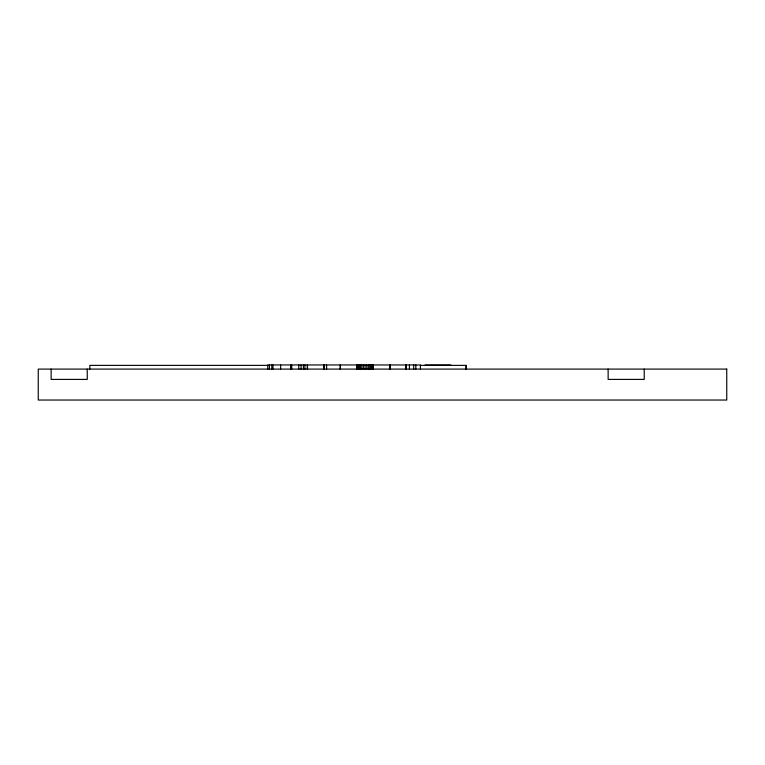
<?xml version="1.0" encoding="UTF-8"?>
<svg xmlns="http://www.w3.org/2000/svg" width="765" height="765" viewBox="0 0 765 765"><rect width="100%" height="100%" fill="white"/><g stroke="black" fill="none" stroke-linecap="round" stroke-linejoin="round"><path stroke-width="1.15" d="M425.044 364.962L450.834 364.962M267.903 365.374L89.821 365.374L89.821 369.093M420.358 365.374L466.306 365.374L466.306 369.093M644.235 369.093L644.235 379.402L608.137 379.402L608.137 369.093M465.923 365.374L465.923 369.093M420.425 369.093L420.425 364.962L267.75 364.962L267.75 369.093M415.825 364.962L415.825 369.093M413.693 364.962L413.693 369.093M409.418 364.962L409.418 369.093M406.225 364.962L406.225 369.093L406.033 364.962M405.947 364.962L405.966 369.093M405.832 364.962L405.861 369.093M390.437 364.962L390.437 369.093M390.045 364.962L390.045 369.093M389.806 364.962L389.911 369.093M389.729 364.962L389.729 369.093M373.253 364.962L373.253 369.093M373.1 364.962L373.1 369.093M372.632 364.962L372.632 369.093M371.895 364.962L371.895 369.093M370.92 364.962L370.92 369.093M369.724 364.962L369.724 369.093M368.319 364.962L368.319 369.093M366.751 364.962L366.751 369.093M365.058 364.962L365.058 369.093M363.356 364.962L363.356 369.093M361.788 364.962L361.788 369.093M360.392 364.962L360.392 369.093M359.196 364.962L359.196 369.093M358.211 364.962L358.211 369.093M357.475 364.962L357.475 369.093M357.016 364.962L357.016 369.093M356.853 364.962L356.853 369.093M340.463 364.962L340.473 369.093M340.195 364.962L340.138 369.093M326.598 364.962L326.598 369.093M324.159 364.962L324.159 369.093M323.891 364.962L323.891 369.093M307.501 364.962L307.501 369.093M307.348 364.962L307.348 369.093M304.881 364.962L304.881 369.093M303.409 364.962L303.409 369.093M301.075 364.962L301.075 369.093M298.799 364.962L298.799 369.093M291.723 364.962L291.723 369.093M291.102 364.962L291.102 369.093M280.64 364.962L280.64 369.093M272.904 364.962L272.904 369.093M271.814 364.962L271.814 369.093M269.423 364.962L269.423 369.093M87.248 369.093L87.248 379.402L51.14 379.402L51.14 369.093M726.75 369.093L38.25 369.093L38.25 400.038L726.75 400.038L726.75 369.093M291.283 369.093L291.283 364.962L291.264 369.093"/></g></svg>
